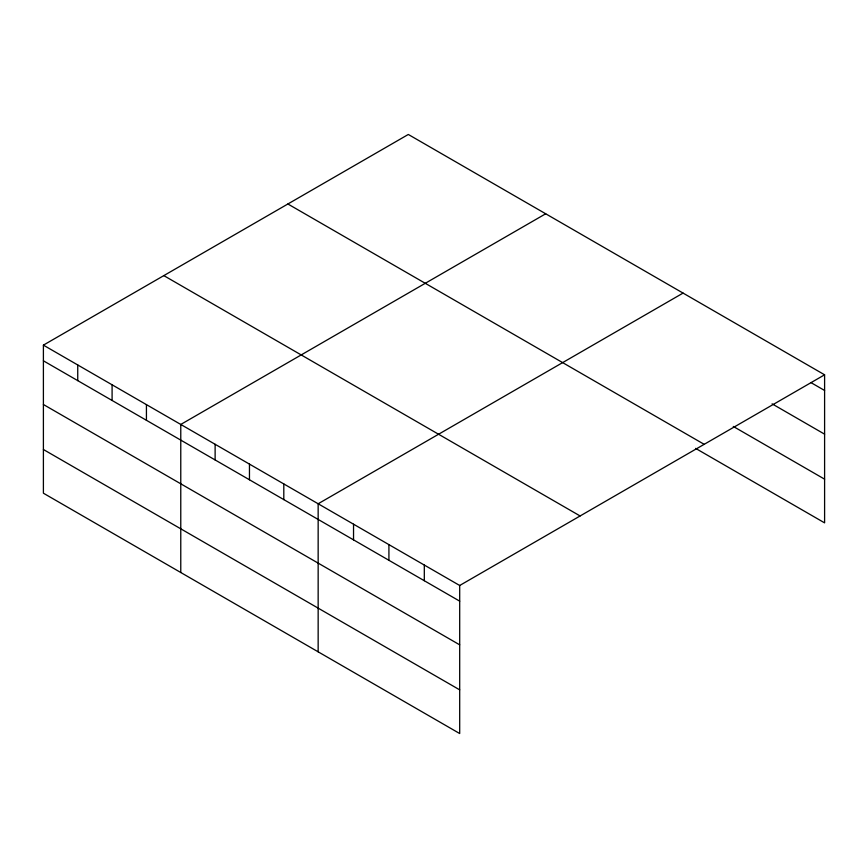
<?xml version="1.0" encoding="UTF-8"?>
<svg xmlns="http://www.w3.org/2000/svg" width="868" height="868" viewBox="0 0 868 868"><rect width="100%" height="100%" fill="white"/><g stroke="black" fill="none" stroke-linecap="round" stroke-linejoin="round"><path stroke-width="1.3" d="M43.4 345.139L459.693 585.488L459.693 733.536L43.4 493.198L43.4 345.139L408.307 134.464L824.6 374.802L824.6 522.861L695.615 448.387M545.69 213.778L180.772 424.452L180.772 572.511M683.062 293.091L318.155 503.765L318.155 651.825M459.693 585.488L824.6 374.802M810.907 382.571L824.6 390.47M772.097 403.848L824.6 434.163M733.286 426.448L824.6 479.169M287.894 203.991L704.176 444.329M163.824 275.612L580.106 515.961M43.4 360.806L459.693 601.155M43.4 404.499L459.693 644.837M43.4 449.505L459.693 689.854M424.311 565.057L424.311 580.725M388.918 544.627L388.918 560.294M353.536 524.196L353.536 539.863M283.803 483.943L283.803 499.61M249.463 464.109L249.463 479.776M215.123 444.286L215.123 459.953M146.432 404.629L146.432 420.296M112.091 384.795L112.091 400.463M77.74 364.972L77.74 380.64"/></g></svg>
